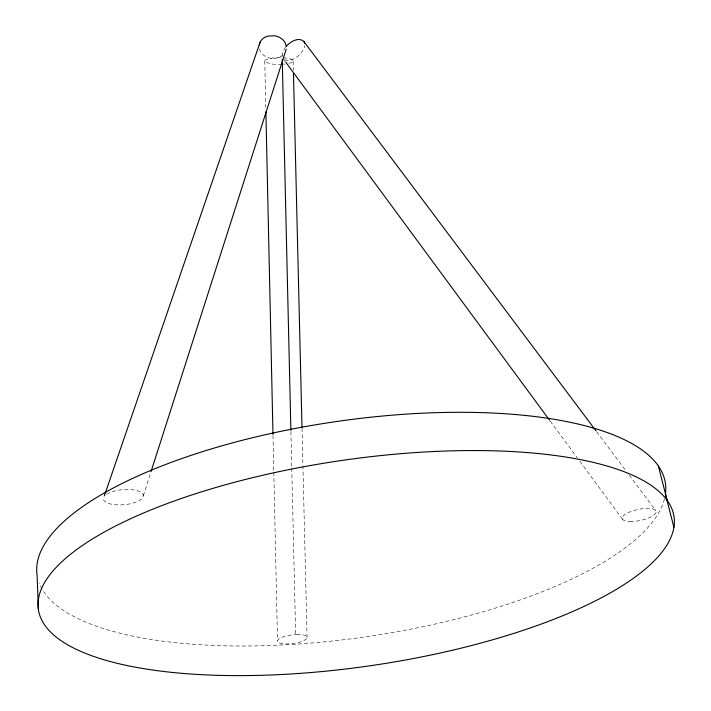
<?xml version="1.0" encoding="UTF-8"?>
<svg xmlns="http://www.w3.org/2000/svg" width="711" height="711" viewBox="0 0 711 711"><rect width="100%" height="100%" fill="white"/><g stroke="black" fill="none" stroke-linecap="round" stroke-linejoin="round"><path stroke-width="0.53" stroke-dasharray="3.56 2.67" d="M143.32 495.745L151.096 471.446M285.653 47.033L282.747 51.814L282.223 56.747M288.853 63.341L290.55 62.897A12.105 3.146 -1.1 0 0 293.083 60.337L290.07 58.737L284.036 57.742M283.094 64.203L284.862 64.061M280.383 57.573L273.033 57.929L267.318 59.129A12.114 3.146 -1.1 0 0 264.927 61.706L270.758 63.866A15.58 4.053 -1.1 0 0 281.325 64.354M284.702 59.84C292.808 62.097 300.806 55.227 304.041 48.241A15.704 8.452 -37.5 0 0 304.726 45.62M596.627 431.71L625.236 469.855M629.235 475.17L655.853 510.658M550.216 421.081L577.208 457.715M579.838 461.288L622.64 519.368M283.12 58.586L285.004 61.155M259.524 48.899L260.128 50.854A12.283 9.918 20.2 0 0 267.434 57.378C272.224 59.146 278.099 58.915 282.16 55.591L282.205 57.662M293.181 61.226L293.394 70.096M302.024 428.298L307.072 637.891M290.915 431.559L291.741 467.065M291.768 468.176L295.643 634.603M264.768 60.817L265.79 107.379M273.006 435.532L273.788 471.011M273.806 472.122L277.512 640.638M664.456 499.042A317.488 108.632 -8.3 0 1 367.614 636.549A317.488 108.632 -8.3 0 1 42.758 590.21M42.171 589.25A317.488 108.632 -8.3 0 1 39.292 583.313M106.659 494.305A20.024 7.563 -5.1 0 1 140.085 491.763A20.024 7.563 -5.1 0 1 126.62 504.428A20.024 7.563 -5.1 0 1 104.019 496.785M297.545 634.505L293.741 634.701A14.967 4.337 -7.5 0 0 278.303 642.371A14.967 4.337 -7.5 0 0 302.69 641.091A14.967 4.337 -7.5 0 0 297.545 634.505M630.044 521.474A17.375 5.599 -11.7 0 0 656.244 512.071A17.375 5.599 -11.7 0 0 631.341 511.36A17.375 5.599 -11.7 0 0 630.044 521.474"/><path stroke-width="1.07" d="M286.222 49.263L151.096 471.446M259.231 44.926L260.155 42.073A15.766 12.736 20 0 1 267.576 36.172L274.615 35.719L278.072 36.679A12.309 9.954 20.1 0 1 285.395 43.309L286.275 46.259M104.384 495.736L260.155 42.073M286.16 46.357C290.275 41.958 298.238 36.572 303.801 41.416L595.96 430.822M549.559 420.192L285.626 62.008M658.333 465.945L667.158 500.375M673.904 527.331A321.194 103.628 -8.3 0 0 212.305 488.546A321.194 103.628 -8.3 0 0 182.371 673.37A321.194 103.628 -8.3 0 0 673.904 527.331L665.416 494.198A317.488 108.632 -8.3 0 0 351.038 419.534A317.488 108.632 -8.3 0 0 37.096 575.075L38.412 609.745M293.474 73.429L301.997 427.187M282.258 59.875L290.888 430.457M265.887 111.814L272.98 434.43M303.81 41.416A15.704 8.452 -37.5 0 1 304.646 43.3"/></g></svg>
